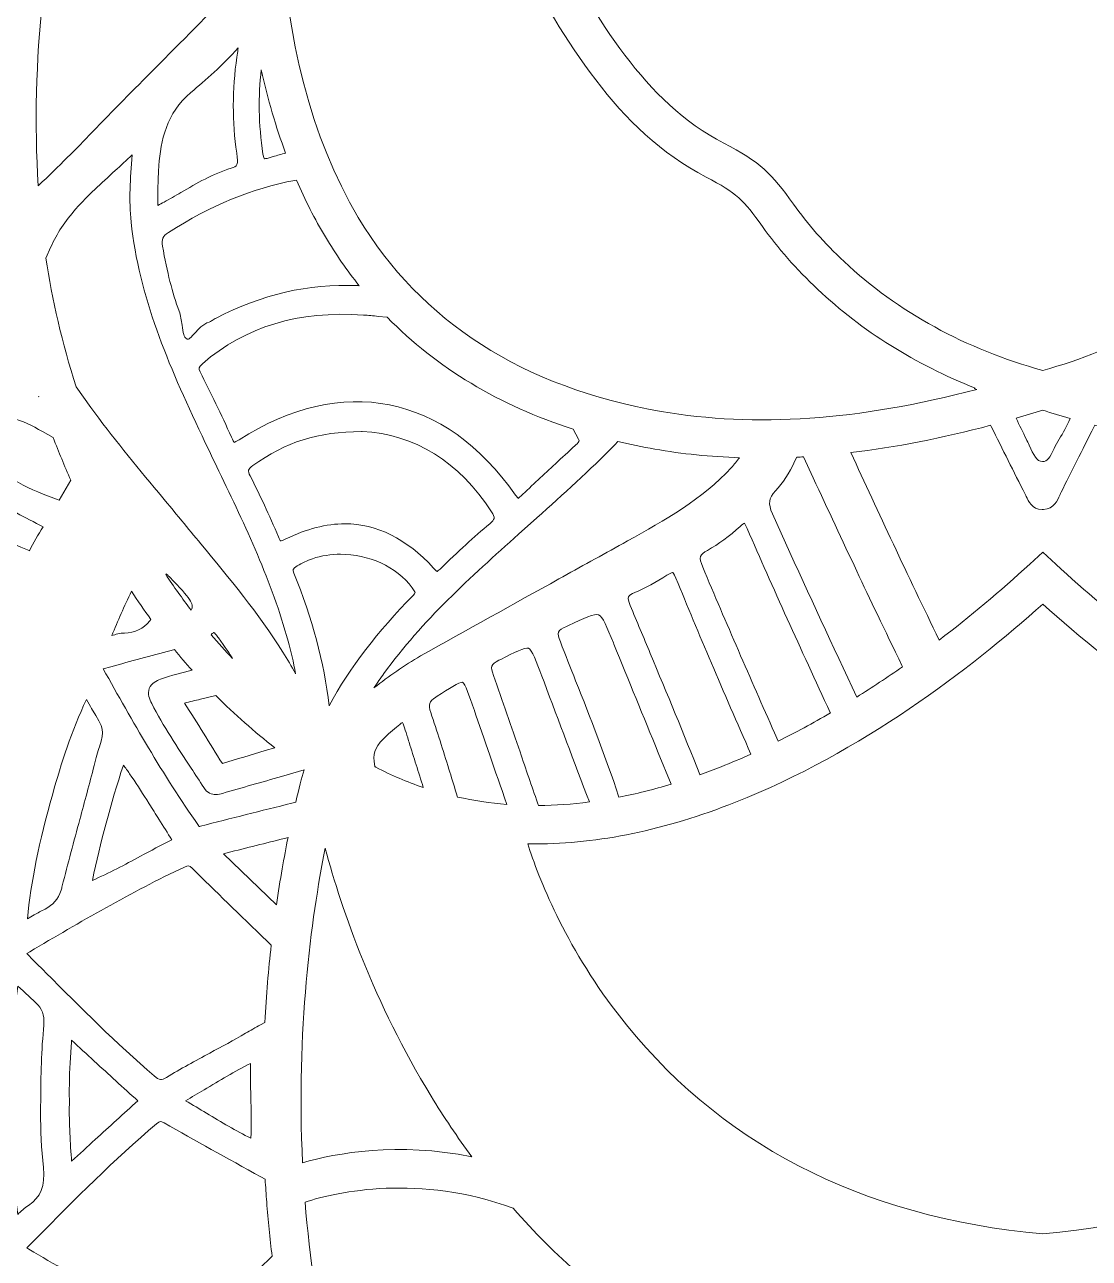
# Model space of a CAD drawing. Extents: x 126 to 8914, y -5970 to -48.
# Drawn here: x 1079 to 1519, y -5467 to -4957 of the extents above; entities that cross this region are included whole.
import ezdxf

# ---------------------------------------------------------------- set-up
doc = ezdxf.new("R2010")
doc.units = 0
doc.header["$MEASUREMENT"] = 0
doc.layers.add('Layer 1', color=7, linetype='Continuous')

# ---------------------------------------------------------------- blocks, each defined once
blk = doc.blocks.new('block 5')
at = {"layer": 'Layer 1', "lineweight": 0}
for points, knots in [([(2818.21, -4035.29), (2764.98, -4085.04), (2703.32, -4112.86), (2639.92, -4115.7), (2556.38, -4119.43), (2474.39, -4091.01), (2412.29, -4065.84), (2390.15, -4056.87), (2367.8, -4047.16), (2346.17, -4037.79), (2337.96, -4034.23), (2329.71, -4030.65), (2321.4, -4027.09), (2370.2, -4027.99), (2425.96, -4026.76), (2512.78, -3944.21), (2568.47, -3891.26), (2641.86, -3817.66), (2625.5, -3731.42), (2622.21, -3714.04), (2610.78, -3672.65), (2559.78, -3632.09), (2565.05, -3641.92), (2601.55, -3712.43), (2569.23, -3767.25), (2553.89, -3793.27), (2526.47, -3811.29), (2469.72, -3823.54), (2455.32, -3826.64), (2439.55, -3829), (2422.5, -3830.6), (2491.63, -3754.35), (2533.44, -3654.19), (2546.8, -3532.56), (2561.6, -3397.97), (2537.78, -3271.79), (2515.19, -3189.65), (2510.53, -3172.76), (2505.39, -3155.8), (2499.9, -3139.21), (2495.8, -3126.87), (2490.71, -3117.41), (2484.71, -3110.84), (2484.71, -3110.84), (2488.77, -3108.46), (2488.77, -3108.46), (2487.91, -3106.99), (2467.22, -3072.31), (2420.27, -3069.9), (2389.9, -3068.35), (2355.8, -3080.81), (2318.9, -3106.96), (2293.41, -3125.04), (2266.47, -3149.76), (2238.33, -3180.89), (2186.61, -3211.53), (2146.15, -3238.95), (2111.02, -3267.11), (2058.71, -3309.06), (2001.06, -3349.19), (1934.05, -3358.54), (1877.14, -3366.49), (1825.98, -3348.74), (1771.81, -3329.95), (1743.84, -3320.25), (1714.92, -3310.21), (1685.21, -3304.09), (1598.29, -3286.15), (1534.59, -3301.57), (1500, -3348.62), (1465.41, -3301.57), (1401.71, -3286.17), (1314.79, -3304.09), (1285.08, -3310.21), (1256.16, -3320.25), (1228.19, -3329.95), (1174.02, -3348.74), (1122.86, -3366.49), (1065.95, -3358.54), (998.94, -3349.19), (941.29, -3309.06), (888.98, -3267.11), (853.85, -3238.95), (813.4, -3211.53), (761.67, -3180.89), (733.53, -3149.76), (706.59, -3125.04), (681.1, -3106.96), (644.2, -3080.81), (610.1, -3068.34), (579.73, -3069.9), (532.78, -3072.31), (512.09, -3106.99), (511.23, -3108.46), (511.23, -3108.46), (515.29, -3110.84), (515.29, -3110.84), (509.29, -3117.41), (504.2, -3126.87), (500.12, -3139.21), (494.6, -3155.81), (489.45, -3172.78), (484.81, -3189.65), (462.22, -3271.79), (438.4, -3397.97), (453.2, -3532.56), (466.56, -3654.19), (508.37, -3754.35), (577.5, -3830.6), (560.45, -3829), (544.68, -3826.64), (530.28, -3823.54), (473.53, -3811.29), (446.11, -3793.27), (430.77, -3767.25), (398.45, -3712.43), (434.95, -3641.92), (440.22, -3632.09), (389.22, -3672.65), (377.79, -3714.04), (374.5, -3731.42), (358.14, -3817.66), (431.53, -3891.26), (487.22, -3944.21), (574.04, -4026.76), (629.8, -4027.99), (678.6, -4027.09), (670.29, -4030.65), (662.04, -4034.23), (653.83, -4037.79), (632.2, -4047.16), (609.85, -4056.87), (587.71, -4065.84), (525.61, -4091.01), (443.59, -4119.44), (360.08, -4115.7), (296.68, -4112.86), (235.02, -4085.04), (181.79, -4035.29), (181.79, -4035.29), (125.56, -3982.7), (125.56, -3982.7), (125.56, -3982.7), (169.91, -4045.63), (169.91, -4045.63), (219.46, -4115.9), (304.09, -4175.64), (385.53, -4197.81), (420.7, -4207.39), (457.65, -4212.84), (496.23, -4214.15), (485.34, -4225.21), (469.98, -4241.91), (452.74, -4264.03), (422.4, -4302.95), (380.42, -4366.57), (352.73, -4448.62), (321.59, -4540.91), (314.53, -4637.18), (331.76, -4734.74), (353.22, -4856.34), (412.66, -4980.18), (508.45, -5102.83), (508.45, -5102.83), (517.04, -5113.81), (517.04, -5113.81), (517.04, -5113.81), (522.08, -5100.8), (522.08, -5100.8), (522.28, -5100.26), (543.72, -5046.12), (606.97, -4986), (618.24, -4975.3), (631.32, -4963.97), (646.37, -4952.46), (644.61, -4982.41), (643.28, -5045.33), (654.68, -5125.3), (663.93, -5190.25), (679.74, -5252.83), (701.65, -5311.3), (729.05, -5384.39), (766.12, -5451.24), (811.85, -5510), (813.74, -5512.77), (839.32, -5550.81), (859.18, -5606.87), (878.01, -5659.98), (895.42, -5740.7), (871.56, -5823.61), (871.56, -5823.61), (865.31, -5845.39), (865.31, -5845.39), (865.31, -5845.39), (883.77, -5832.24), (883.77, -5832.24), (885.33, -5831.13), (922.61, -5804.27), (953.85, -5755.29), (978.49, -5716.64), (1002.96, -5657.53), (992.58, -5583.6), (993.17, -5584.35), (993.72, -5585.04), (994.23, -5585.72), (1015.9, -5614.87), (1039.45, -5642.28), (1064.19, -5667.18), (1108.9, -5712.2), (1155.06, -5746.33), (1201.41, -5768.67), (1255.37, -5794.66), (1309.82, -5804.7), (1363.33, -5798.49), (1378.55, -5829.06), (1404.02, -5852.77), (1428.69, -5875.76), (1454.89, -5900.15), (1479.63, -5923.18), (1492.73, -5953.46), (1492.73, -5953.46), (1500, -5970.23), (1500, -5970.23), (1500, -5970.23), (1507.27, -5953.46), (1507.27, -5953.46), (1520.37, -5923.18), (1545.11, -5900.15), (1571.31, -5875.76), (1595.98, -5852.77), (1621.45, -5829.06), (1636.67, -5798.49), (1690.18, -5804.7), (1744.63, -5794.66), (1798.59, -5768.67), (1844.94, -5746.33), (1891.12, -5712.2), (1935.81, -5667.18), (1960.55, -5642.28), (1984.1, -5614.88), (2005.77, -5585.74), (2006.28, -5585.06), (2006.83, -5584.35), (2007.42, -5583.6), (1997.04, -5657.53), (2021.51, -5716.64), (2046.15, -5755.29), (2077.39, -5804.27), (2114.67, -5831.13), (2116.23, -5832.24), (2116.23, -5832.24), (2134.69, -5845.39), (2134.69, -5845.39), (2134.69, -5845.39), (2128.44, -5823.61), (2128.44, -5823.61), (2104.58, -5740.7), (2121.99, -5659.98), (2140.82, -5606.87), (2160.7, -5550.77), (2186.28, -5512.73), (2188.15, -5510), (2233.88, -5451.24), (2270.95, -5384.39), (2298.34, -5311.3), (2320.26, -5252.83), (2336.07, -5190.25), (2345.32, -5125.3), (2356.72, -5045.33), (2355.39, -4982.41), (2353.63, -4952.46), (2368.68, -4963.97), (2381.76, -4975.3), (2393.03, -4986), (2456.28, -5046.12), (2477.72, -5100.26), (2477.92, -5100.8), (2477.92, -5100.8), (2482.94, -5113.84), (2482.94, -5113.84), (2482.94, -5113.84), (2491.55, -5102.83), (2491.55, -5102.83), (2587.34, -4980.18), (2646.78, -4856.34), (2668.24, -4734.74), (2685.47, -4637.18), (2678.41, -4540.91), (2647.27, -4448.62), (2619.58, -4366.57), (2577.6, -4302.95), (2547.26, -4264.03), (2530.02, -4241.91), (2514.66, -4225.21), (2503.77, -4214.15), (2542.35, -4212.84), (2579.3, -4207.39), (2614.47, -4197.81), (2695.91, -4175.64), (2780.54, -4115.9), (2830.09, -4045.63), (2830.09, -4045.63), (2874.44, -3982.7), (2874.44, -3982.7), (2874.44, -3982.7), (2818.21, -4035.29), (2818.21, -4035.29)], [0, 0, 0, 0, 1, 1, 1, 2, 2, 2, 3, 3, 3, 4, 4, 4, 5, 5, 5, 6, 6, 6, 7, 7, 7, 8, 8, 8, 9, 9, 9, 10, 10, 10, 11, 11, 11, 12, 12, 12, 13, 13, 13, 14, 14, 14, 15, 15, 15, 16, 16, 16, 17, 17, 17, 18, 18, 18, 19, 19, 19, 20, 20, 20, 21, 21, 21, 22, 22, 22, 23, 23, 23, 24, 24, 24, 25, 25, 25, 26, 26, 26, 27, 27, 27, 28, 28, 28, 29, 29, 29, 30, 30, 30, 31, 31, 31, 32, 32, 32, 33, 33, 33, 34, 34, 34, 35, 35, 35, 36, 36, 36, 37, 37, 37, 38, 38, 38, 39, 39, 39, 40, 40, 40, 41, 41, 41, 42, 42, 42, 43, 43, 43, 44, 44, 44, 45, 45, 45, 46, 46, 46, 47, 47, 47, 48, 48, 48, 49, 49, 49, 50, 50, 50, 51, 51, 51, 52, 52, 52, 53, 53, 53, 54, 54, 54, 55, 55, 55, 56, 56, 56, 57, 57, 57, 58, 58, 58, 59, 59, 59, 60, 60, 60, 61, 61, 61, 62, 62, 62, 63, 63, 63, 64, 64, 64, 65, 65, 65, 66, 66, 66, 67, 67, 67, 68, 68, 68, 69, 69, 69, 70, 70, 70, 71, 71, 71, 72, 72, 72, 73, 73, 73, 74, 74, 74, 75, 75, 75, 76, 76, 76, 77, 77, 77, 78, 78, 78, 79, 79, 79, 80, 80, 80, 81, 81, 81, 82, 82, 82, 83, 83, 83, 84, 84, 84, 85, 85, 85, 86, 86, 86, 87, 87, 87, 88, 88, 88, 89, 89, 89, 90, 90, 90, 91, 91, 91, 92, 92, 92, 93, 93, 93, 94, 94, 94, 95, 95, 95, 96, 96, 96, 97, 97, 97, 98, 98, 98, 99, 99, 99, 100, 100, 100, 101, 101, 101, 102, 102, 102, 102]), ([(1346.44, -4233.7), (1389.11, -4276.34), (1402.27, -4331.26), (1385.52, -4396.92), (1371.86, -4450.45), (1344.85, -4501.74), (1318.73, -4551.35), (1279.21, -4626.43), (1238.32, -4704.06), (1240.88, -4793.02), (1242.1, -4835.08), (1256, -4880.15), (1282.22, -4926.93), (1282.22, -4926.93), (1283.2, -4928.68), (1283.2, -4928.68), (1302.08, -4962.42), (1323.5, -5000.65), (1360.81, -5019.94), (1373.33, -5026.42), (1376.39, -5029.58), (1384.03, -5040.35), (1390.38, -5049.29), (1398.1, -5058.06), (1406.97, -5066.42), (1425.25, -5083.64), (1447.43, -5097.51), (1472.08, -5107.27), (1472.08, -5107.27), (1471.59, -5107.4), (1471.59, -5107.4), (1471.59, -5107.4), (1472.79, -5107.78), (1472.79, -5107.78), (1423.84, -5120.68), (1380.93, -5123.64), (1342.21, -5116.9), (1284.97, -5106.93), (1242.8, -5079.9), (1216.86, -5036.59), (1137.12, -4903.39), (1222.47, -4645.3), (1263.49, -4521.26), (1263.49, -4521.26), (1267.4, -4509.44), (1267.4, -4509.44), (1289.59, -4442.11), (1301.67, -4386.68), (1305.41, -4334.95), (1309.08, -4283.89), (1304.36, -4237.56), (1291.05, -4194.9), (1305.15, -4201.69), (1326.84, -4214.15), (1346.44, -4233.7)], [0, 0, 0, 0, 1, 1, 1, 2, 2, 2, 3, 3, 3, 4, 4, 4, 5, 5, 5, 6, 6, 6, 7, 7, 7, 8, 8, 8, 9, 9, 9, 10, 10, 10, 11, 11, 11, 12, 12, 12, 13, 13, 13, 14, 14, 14, 15, 15, 15, 16, 16, 16, 17, 17, 17, 18, 18, 18, 18]), ([(1344.2, -4776.15), (1359.35, -4749.3), (1386.23, -4712.91), (1428.24, -4692.09), (1454.82, -4678.92), (1482.95, -4662.27), (1500.79, -4636.74), (1518.63, -4662.27), (1546.76, -4678.92), (1573.34, -4692.09), (1615.35, -4712.91), (1642.23, -4749.3), (1657.38, -4776.15), (1683.97, -4823.27), (1697.25, -4878.28), (1704.99, -4917.33), (1704.65, -4917.95), (1704.31, -4918.57), (1703.96, -4919.19), (1703.96, -4919.19), (1702.98, -4920.94), (1702.98, -4920.94), (1684.32, -4954.28), (1665.01, -4988.76), (1631.91, -5005.87), (1616.97, -5013.61), (1612.09, -5018.47), (1603.07, -5031.18), (1597.32, -5039.27), (1590.29, -5047.25), (1582.17, -5054.89), (1560.06, -5075.71), (1531.69, -5091.25), (1500, -5099.91), (1468.31, -5091.25), (1439.94, -5075.71), (1417.83, -5054.89), (1409.71, -5047.25), (1402.68, -5039.27), (1396.93, -5031.18), (1387.91, -5018.47), (1383.03, -5013.61), (1368.09, -5005.87), (1334.99, -4988.76), (1315.68, -4954.28), (1297.02, -4920.94), (1297.02, -4920.94), (1296.18, -4919.44), (1296.18, -4919.44), (1303.84, -4880.28), (1317.14, -4824.13), (1344.2, -4776.15)], [0, 0, 0, 0, 1, 1, 1, 2, 2, 2, 3, 3, 3, 4, 4, 4, 5, 5, 5, 6, 6, 6, 7, 7, 7, 8, 8, 8, 9, 9, 9, 10, 10, 10, 11, 11, 11, 12, 12, 12, 13, 13, 13, 14, 14, 14, 15, 15, 15, 16, 16, 16, 17, 17, 17, 17]), ([(1084.5, -5023.49), (1082.83, -4997.75), (1083.62, -4971.91), (1086.28, -4946.1), (1086.28, -4946.1), (1090.96, -4941.74), (1090.96, -4941.74), (1092.62, -4940.19), (1094.3, -4938.64), (1095.96, -4937.07), (1122.43, -4912.03), (1146.3, -4888.26), (1168.88, -4864.49), (1167.69, -4890.04), (1168.21, -4913.87), (1170.44, -4935.9), (1170.44, -4935.9), (1165.68, -4941.06), (1165.68, -4941.06), (1154.93, -4952.67), (1143.58, -4964.06), (1132.59, -4975.08), (1124.09, -4983.63), (1115.29, -4992.46), (1106.82, -5001.34), (1100.32, -5008.15), (1093.16, -5015.24), (1084.5, -5023.49)], [0, 0, 0, 0, 1, 1, 1, 2, 2, 2, 3, 3, 3, 4, 4, 4, 5, 5, 5, 6, 6, 6, 7, 7, 7, 8, 8, 8, 9, 9, 9, 9]), ([(1134.15, -5018.52), (1134.19, -5017.38), (1134.27, -5016.24), (1134.35, -5015.11), (1135.17, -5004.98), (1137.39, -4993.46), (1147.66, -4984.86), (1153.73, -4979.78), (1160.56, -4973.86), (1167.12, -4966.45), (1167.07, -4967.45), (1166.91, -4968.42), (1166.77, -4969.43), (1166.77, -4969.43), (1166.64, -4970.25), (1166.64, -4970.25), (1164.68, -4983.74), (1164.68, -4997.13), (1166.6, -5010.03), (1167.31, -5014.83), (1166.8, -5015.49), (1164.32, -5016.25), (1156.73, -5018.56), (1149.99, -5022.51), (1143.48, -5026.32), (1141.21, -5027.65), (1138.86, -5029.03), (1136.54, -5030.29), (1135.66, -5030.77), (1134.76, -5031.24), (1134, -5031.64), (1133.97, -5030.69), (1133.97, -5029.57), (1133.97, -5028.62), (1133.96, -5025.36), (1133.99, -5021.92), (1134.15, -5018.52)], [0, 0, 0, 0, 1, 1, 1, 2, 2, 2, 3, 3, 3, 4, 4, 4, 5, 5, 5, 6, 6, 6, 7, 7, 7, 8, 8, 8, 9, 9, 9, 10, 10, 10, 11, 11, 11, 12, 12, 12, 12]), ([(1181.63, -5011.47), (1181.63, -5011.47), (1179.59, -5012.07), (1179.59, -5012.07), (1178.91, -5012.26), (1178.48, -5012.31), (1178.25, -5012.31), (1178.07, -5012.31), (1178.01, -5012.3), (1178.01, -5012.3), (1177.98, -5012.26), (1177.63, -5011.9), (1177.41, -5010.37), (1175.6, -4997.94), (1175.4, -4986.48), (1176.74, -4975.56), (1179.45, -4987.71), (1182.79, -4999.19), (1186.79, -5009.97), (1185.07, -5010.46), (1183.34, -5010.97), (1181.63, -5011.47)], [0, 0, 0, 0, 1, 1, 1, 2, 2, 2, 3, 3, 3, 4, 4, 4, 5, 5, 5, 6, 6, 6, 7, 7, 7, 7]), ([(1151.73, -5171.72), (1149.09, -5168.53), (1146.46, -5165.35), (1143.83, -5162.16), (1140.65, -5158.26), (1137.42, -5154.38), (1134.19, -5150.5), (1124.73, -5139.12), (1114.94, -5127.36), (1106.24, -5115.22), (1106.24, -5115.22), (1100.16, -5106.75), (1100.16, -5106.75), (1094.32, -5088.61), (1090.2, -5070.58), (1087.64, -5053.44), (1087.64, -5053.44), (1089.71, -5048.78), (1089.71, -5048.78), (1092.09, -5043.42), (1095.58, -5038.11), (1100.08, -5033.05), (1104.99, -5027.51), (1110.48, -5022.52), (1116.29, -5017.24), (1118.6, -5015.15), (1120.94, -5013.01), (1123.33, -5010.76), (1122.53, -5020.7), (1121.96, -5029.5), (1122.91, -5038.53), (1126.14, -5069.6), (1138.1, -5097), (1152.24, -5127.05), (1154.53, -5131.94), (1156.88, -5136.81), (1159.22, -5141.69), (1170.05, -5164.18), (1181.22, -5187.44), (1187.82, -5211.99), (1188.95, -5216.17), (1190.06, -5220.61), (1190.94, -5225.49), (1189.22, -5222.4), (1187.49, -5219.43), (1185.69, -5216.55), (1175.65, -5200.56), (1163.49, -5185.88), (1151.73, -5171.72)], [0, 0, 0, 0, 1, 1, 1, 2, 2, 2, 3, 3, 3, 4, 4, 4, 5, 5, 5, 6, 6, 6, 7, 7, 7, 8, 8, 8, 9, 9, 9, 10, 10, 10, 11, 11, 11, 12, 12, 12, 13, 13, 13, 14, 14, 14, 15, 15, 15, 16, 16, 16, 16]), ([(1216.24, -5064.82), (1196.37, -5063.98), (1176.77, -5068.51), (1158.03, -5078.27), (1157.49, -5078.56), (1156.99, -5078.89), (1156.48, -5079.22), (1156.02, -5079.52), (1155.53, -5079.86), (1155.23, -5079.94), (1152.52, -5080.76), (1150.72, -5082.83), (1149.14, -5084.64), (1146.78, -5087.34), (1146.51, -5087.22), (1145.89, -5086.92), (1144.72, -5086.35), (1144.37, -5084.29), (1143.96, -5081.22), (1143.71, -5079.27), (1143.44, -5077.26), (1142.74, -5075.38), (1139.94, -5067.86), (1137.77, -5059.33), (1135.92, -5048.5), (1135.41, -5045.59), (1135.93, -5044.37), (1138.37, -5042.82), (1155.94, -5031.59), (1173.02, -5024.55), (1190.59, -5021.3), (1190.59, -5021.3), (1191.26, -5021.18), (1191.26, -5021.18), (1194.85, -5029.47), (1198.84, -5037.32), (1203.27, -5044.72), (1207.55, -5051.84), (1212.22, -5058.57), (1217.27, -5064.88), (1216.92, -5064.87), (1216.59, -5064.83), (1216.24, -5064.82)], [0, 0, 0, 0, 1, 1, 1, 2, 2, 2, 3, 3, 3, 4, 4, 4, 5, 5, 5, 6, 6, 6, 7, 7, 7, 8, 8, 8, 9, 9, 9, 10, 10, 10, 11, 11, 11, 12, 12, 12, 13, 13, 13, 14, 14, 14, 14]), ([(1306.86, -5130.77), (1306.86, -5130.77), (1306.55, -5131.05), (1306.55, -5131.05), (1303.84, -5133.58), (1301.13, -5136.08), (1298.41, -5138.59), (1293.68, -5142.95), (1288.8, -5147.47), (1284.07, -5151.99), (1283.58, -5152.47), (1283.23, -5152.74), (1283.01, -5152.9), (1282.79, -5152.67), (1282.44, -5152.26), (1281.91, -5151.52), (1252.77, -5109.84), (1210.02, -5101.29), (1167.56, -5128.68), (1166.47, -5129.37), (1165.85, -5129.63), (1165.57, -5129.7), (1165.38, -5129.45), (1165.01, -5128.88), (1164.41, -5127.57), (1160.2, -5118.18), (1155.69, -5109.05), (1151.43, -5100.51), (1150.72, -5099.06), (1150.62, -5098.69), (1152.4, -5097.16), (1170.24, -5081.74), (1192.05, -5075.16), (1219.09, -5077.02), (1221.03, -5077.15), (1223.01, -5077.32), (1225.13, -5077.56), (1225.13, -5077.56), (1228.84, -5077.96), (1228.84, -5077.96), (1249.38, -5098.92), (1275.11, -5114.41), (1305.79, -5124.28), (1305.79, -5124.28), (1307.95, -5128.36), (1307.95, -5128.36), (1308.08, -5128.58), (1308.19, -5128.8), (1308.3, -5129.02), (1308.11, -5129.58), (1307.67, -5130.01), (1306.86, -5130.77)], [0, 0, 0, 0, 1, 1, 1, 2, 2, 2, 3, 3, 3, 4, 4, 4, 5, 5, 5, 6, 6, 6, 7, 7, 7, 8, 8, 8, 9, 9, 9, 10, 10, 10, 11, 11, 11, 12, 12, 12, 13, 13, 13, 14, 14, 14, 15, 15, 15, 16, 16, 16, 17, 17, 17, 17]), ([(1084.55, -5110.79), (1084.6, -5110.77), (1084.66, -5110.74), (1084.71, -5110.71), (1084.72, -5110.77), (1084.76, -5110.85), (1084.77, -5110.91), (1084.71, -5110.88), (1084.63, -5110.84), (1084.55, -5110.79)], [0, 0, 0, 0, 1, 1, 1, 2, 2, 2, 3, 3, 3, 3]), ([(1060.03, -5128.15), (1060.03, -5128.15), (1060.36, -5125.37), (1060.36, -5125.37), (1063.53, -5123.21), (1066.76, -5121.13), (1070.08, -5119.08), (1070.08, -5119.08), (1073.55, -5119.75), (1073.55, -5119.75), (1077.9, -5120.59), (1081.91, -5122.83), (1086.17, -5125.22), (1086.17, -5125.22), (1090.68, -5127.76), (1090.68, -5127.76), (1092.92, -5133.68), (1095.33, -5139.53), (1097.9, -5145.3), (1097.9, -5145.3), (1093.11, -5153.67), (1093.11, -5153.67), (1081.02, -5149.22), (1070.38, -5144.68), (1062.61, -5135.61), (1060.58, -5133.25), (1059.73, -5130.75), (1060.03, -5128.15)], [0, 0, 0, 0, 1, 1, 1, 2, 2, 2, 3, 3, 3, 4, 4, 4, 5, 5, 5, 6, 6, 6, 7, 7, 7, 8, 8, 8, 9, 9, 9, 9]), ([(1511.37, -5119.81), (1509.85, -5123.09), (1508.47, -5125.84), (1506.82, -5128.37), (1506.03, -5129.61), (1505.38, -5130.96), (1504.75, -5132.25), (1502.9, -5136.08), (1501.87, -5137.71), (1499.92, -5137.7), (1497.56, -5137.6), (1496.22, -5134.94), (1494.41, -5130.91), (1494, -5130.01), (1493.6, -5129.12), (1493.19, -5128.3), (1491.77, -5125.45), (1490.38, -5122.6), (1489, -5119.72), (1492.64, -5118.67), (1496.3, -5117.56), (1500, -5116.41), (1503.83, -5117.61), (1507.61, -5118.72), (1511.37, -5119.81)], [0, 0, 0, 0, 1, 1, 1, 2, 2, 2, 3, 3, 3, 4, 4, 4, 5, 5, 5, 6, 6, 6, 7, 7, 7, 8, 8, 8, 8]), ([(1211.36, -5163.41), (1207.5, -5163.41), (1203.53, -5163.93), (1199.46, -5164.97), (1195.39, -5166.02), (1191.21, -5167.59), (1186.94, -5169.67), (1185.62, -5170.32), (1185.01, -5170.48), (1184.75, -5170.51), (1184.61, -5170.34), (1184.31, -5169.9), (1183.87, -5168.87), (1179.99, -5159.7), (1176.16, -5151.44), (1172.15, -5143.62), (1171.01, -5141.37), (1171.14, -5140.9), (1173.28, -5139.33), (1186.62, -5129.59), (1200.52, -5125.24), (1218.15, -5125.24), (1218.15, -5125.24), (1218.44, -5125.24), (1218.44, -5125.24), (1240.19, -5126.24), (1258.71, -5137.75), (1271.99, -5158.5), (1273.54, -5160.94), (1273.46, -5161.52), (1271.26, -5163.37), (1264.85, -5168.79), (1258.11, -5174.91), (1250.68, -5182.13), (1250.07, -5182.72), (1249.69, -5182.99), (1249.48, -5183.11), (1249.26, -5182.97), (1248.82, -5182.61), (1248.01, -5181.72), (1236.69, -5169.5), (1224.58, -5163.41), (1211.36, -5163.41)], [0, 0, 0, 0, 1, 1, 1, 2, 2, 2, 3, 3, 3, 4, 4, 4, 5, 5, 5, 6, 6, 6, 7, 7, 7, 8, 8, 8, 9, 9, 9, 10, 10, 10, 11, 11, 11, 12, 12, 12, 13, 13, 13, 14, 14, 14, 14]), ([(1478.73, -5123.2), (1483.38, -5132.54), (1488.05, -5141.88), (1492.75, -5151.2), (1492.91, -5151.49), (1493.03, -5151.8), (1493.18, -5152.12), (1493.95, -5153.89), (1495.54, -5157.52), (1499.76, -5157.52), (1499.94, -5157.52), (1500.11, -5157.52), (1500.28, -5157.5), (1504.72, -5157.2), (1506.19, -5153.66), (1507.08, -5151.53), (1507.25, -5151.12), (1507.41, -5150.71), (1507.61, -5150.31), (1511.82, -5142.02), (1516.3, -5133.16), (1521.26, -5123.21), (1521.26, -5123.21), (1521.54, -5122.64), (1521.54, -5122.64), (1541.71, -5128.03), (1560.94, -5131.81), (1579.35, -5133.98), (1567.94, -5158.96), (1555.97, -5184.33), (1542.8, -5211.5), (1530.06, -5201.84), (1517.51, -5191.36), (1505.37, -5180.15), (1505.37, -5180.15), (1500, -5175.2), (1500, -5175.2), (1500, -5175.2), (1494.63, -5180.15), (1494.63, -5180.15), (1482.48, -5191.36), (1469.92, -5201.86), (1457.18, -5211.53), (1443.96, -5184.22), (1432, -5158.83), (1420.65, -5133.96), (1439.06, -5131.78), (1458.27, -5128.03), (1478.46, -5122.64), (1478.46, -5122.64), (1478.73, -5123.2), (1478.73, -5123.2)], [0, 0, 0, 0, 1, 1, 1, 2, 2, 2, 3, 3, 3, 4, 4, 4, 5, 5, 5, 6, 6, 6, 7, 7, 7, 8, 8, 8, 9, 9, 9, 10, 10, 10, 11, 11, 11, 12, 12, 12, 13, 13, 13, 14, 14, 14, 15, 15, 15, 16, 16, 16, 17, 17, 17, 17]), ([(1371.24, -5140.14), (1359.26, -5153.26), (1343.51, -5162.01), (1328.28, -5170.47), (1328.28, -5170.47), (1326.43, -5171.51), (1326.43, -5171.51), (1317.56, -5176.42), (1308.71, -5181.34), (1299.87, -5186.25), (1281.09, -5196.65), (1261.68, -5207.41), (1242.66, -5218.11), (1235.85, -5221.94), (1229.47, -5226.52), (1223.35, -5231.32), (1224.71, -5229.24), (1226.13, -5227.26), (1227.49, -5225.36), (1243.18, -5203.5), (1263.54, -5185.3), (1283.21, -5167.7), (1283.21, -5167.7), (1290.78, -5160.9), (1290.78, -5160.9), (1301.56, -5151.25), (1312.7, -5141.28), (1322.99, -5130.73), (1322.99, -5130.73), (1324.29, -5129.39), (1324.29, -5129.39), (1329.25, -5130.56), (1334.31, -5131.6), (1339.49, -5132.51), (1350.87, -5134.49), (1362.57, -5135.66), (1374.63, -5136.07), (1373.55, -5137.46), (1372.43, -5138.82), (1371.24, -5140.14)], [0, 0, 0, 0, 1, 1, 1, 2, 2, 2, 3, 3, 3, 4, 4, 4, 5, 5, 5, 6, 6, 6, 7, 7, 7, 8, 8, 8, 9, 9, 9, 10, 10, 10, 11, 11, 11, 12, 12, 12, 13, 13, 13, 13]), ([(1038.2, -5142.81), (1038.2, -5142.81), (1038.01, -5142.54), (1038.01, -5142.54), (1041.49, -5139.52), (1045.1, -5136.57), (1048.84, -5133.71), (1049.44, -5136.08), (1050.41, -5138.52), (1051.82, -5141.1), (1054.51, -5146.04), (1058.7, -5149.92), (1065, -5153.34), (1071.74, -5156.96), (1079.01, -5160.86), (1086.48, -5164.67), (1086.5, -5164.67), (1086.5, -5164.67), (1086.51, -5164.69), (1084.39, -5167.93), (1082.51, -5171.34), (1080.8, -5174.55), (1080.75, -5174.53), (1080.7, -5174.52), (1080.66, -5174.49), (1061.93, -5167.05), (1048.05, -5156.68), (1038.2, -5142.81)], [0, 0, 0, 0, 1, 1, 1, 2, 2, 2, 3, 3, 3, 4, 4, 4, 5, 5, 5, 6, 6, 6, 7, 7, 7, 8, 8, 8, 9, 9, 9, 9]), ([(1423.08, -5182.97), (1428.54, -5194.59), (1434.5, -5207.02), (1441.78, -5222.1), (1441.78, -5222.1), (1442, -5222.58), (1442, -5222.58), (1435.72, -5226.96), (1429.4, -5231.17), (1423.1, -5235.13), (1423.1, -5235.13), (1417.46, -5223.04), (1417.46, -5223.04), (1407.73, -5202.19), (1397.68, -5180.61), (1388.2, -5159.24), (1386.33, -5155), (1386.6, -5152.88), (1389.46, -5149.79), (1392.52, -5146.48), (1395.08, -5142.54), (1397.53, -5137.4), (1397.53, -5137.4), (1398.28, -5135.85), (1398.28, -5135.85), (1399.18, -5135.8), (1400.1, -5135.75), (1401.03, -5135.7), (1401.03, -5135.7), (1405.07, -5144.36), (1405.07, -5144.36), (1411.21, -5157.58), (1417.12, -5170.29), (1423.08, -5182.97)], [0, 0, 0, 0, 1, 1, 1, 2, 2, 2, 3, 3, 3, 4, 4, 4, 5, 5, 5, 6, 6, 6, 7, 7, 7, 8, 8, 8, 9, 9, 9, 10, 10, 10, 11, 11, 11, 11]), ([(1412.07, -5241.45), (1412.07, -5241.45), (1412.18, -5241.7), (1412.18, -5241.7), (1404.94, -5245.91), (1397.72, -5249.85), (1390.57, -5253.4), (1390.57, -5253.4), (1389.05, -5249.95), (1389.05, -5249.95), (1379.17, -5227.5), (1368.98, -5204.31), (1359.35, -5181.33), (1357.58, -5177.07), (1358.15, -5176.21), (1361.36, -5174.41), (1365.88, -5171.86), (1370.42, -5168.52), (1374.88, -5164.48), (1375.72, -5163.72), (1376.26, -5163.33), (1376.59, -5163.14), (1376.83, -5163.49), (1377.21, -5164.15), (1377.76, -5165.42), (1388.34, -5189.75), (1399.88, -5215.33), (1412.07, -5241.45)], [0, 0, 0, 0, 1, 1, 1, 2, 2, 2, 3, 3, 3, 4, 4, 4, 5, 5, 5, 6, 6, 6, 7, 7, 7, 8, 8, 8, 9, 9, 9, 9]), ([(1190.2, -5183.78), (1189.64, -5182.4), (1189.55, -5182.18), (1191.64, -5180.87), (1193.62, -5179.63), (1195.72, -5178.63), (1197.94, -5177.87), (1201.63, -5176.61), (1205.58, -5176.01), (1209.57, -5176.01), (1220.97, -5176.01), (1232.64, -5180.99), (1239.19, -5189.95), (1240.68, -5191.98), (1240.65, -5191.99), (1239.57, -5193.09), (1224.96, -5207.84), (1213.53, -5222.81), (1204.78, -5238.69), (1202.7, -5220.61), (1197.91, -5202.57), (1190.2, -5183.78)], [0, 0, 0, 0, 1, 1, 1, 2, 2, 2, 3, 3, 3, 4, 4, 4, 5, 5, 5, 6, 6, 6, 7, 7, 7, 7]), ([(1147.77, -5199.18), (1144.07, -5194.35), (1140.54, -5189.41), (1137.2, -5184.38), (1137.2, -5184.38), (1137.39, -5184.24), (1137.39, -5184.24), (1137.41, -5184.22), (1137.42, -5184.21), (1137.44, -5184.19), (1137.66, -5184.33), (1138.07, -5184.65), (1138.74, -5185.33), (1138.74, -5185.33), (1138.93, -5185.54), (1138.93, -5185.54), (1147.49, -5194.51), (1148.98, -5196.43), (1147.77, -5199.18)], [0, 0, 0, 0, 1, 1, 1, 2, 2, 2, 3, 3, 3, 4, 4, 4, 5, 5, 5, 6, 6, 6, 6]), ([(1337.68, -5217.16), (1334.9, -5210.5), (1332.11, -5203.83), (1329.36, -5197.17), (1327.9, -5193.67), (1328.36, -5193.1), (1331.3, -5191.82), (1335.58, -5189.95), (1340.03, -5187.58), (1344.55, -5184.73), (1346.33, -5183.62), (1346.93, -5183.57), (1346.93, -5183.54), (1346.94, -5183.56), (1347.48, -5183.89), (1348.3, -5185.92), (1357.58, -5208.77), (1367.73, -5232.58), (1379.3, -5258.7), (1379.3, -5258.7), (1379.3, -5258.72), (1379.3, -5258.72), (1375.18, -5260.57), (1371.08, -5262.34), (1367.03, -5263.94), (1364.05, -5265.11), (1361.09, -5266.22), (1358.15, -5267.26), (1358.15, -5267.26), (1358.1, -5267.17), (1358.1, -5267.17), (1351.57, -5250.39), (1344.51, -5233.5), (1337.68, -5217.16)], [0, 0, 0, 0, 1, 1, 1, 2, 2, 2, 3, 3, 3, 4, 4, 4, 5, 5, 5, 6, 6, 6, 7, 7, 7, 8, 8, 8, 9, 9, 9, 10, 10, 10, 11, 11, 11, 11]), ([(1123, -5191.35), (1125.63, -5195.32), (1128.32, -5199.2), (1131.11, -5202.98), (1131.11, -5202.98), (1130.58, -5203.63), (1130.58, -5203.63), (1127.89, -5206.92), (1124.57, -5208.5), (1120.12, -5208.62), (1118.24, -5208.65), (1116.48, -5209.17), (1114.9, -5209.69), (1117.35, -5203.68), (1120.07, -5197.52), (1123, -5191.35)], [0, 0, 0, 0, 1, 1, 1, 2, 2, 2, 3, 3, 3, 4, 4, 4, 5, 5, 5, 5]), ([(1290.32, -5295.9), (1316.25, -5295.9), (1343.81, -5290.15), (1372.86, -5278.66), (1425.09, -5257.99), (1470.02, -5223.59), (1500, -5196.68), (1529.98, -5223.59), (1574.91, -5257.99), (1627.14, -5278.66), (1657.44, -5290.64), (1686.14, -5296.39), (1713.05, -5295.87), (1710.79, -5302.91), (1707.02, -5313.23), (1701.13, -5325.31), (1695.24, -5337.39), (1687.23, -5351.19), (1676.53, -5365.25), (1635.3, -5419.4), (1575.9, -5450.37), (1500, -5457.32), (1424.37, -5450.4), (1365.12, -5419.61), (1323.9, -5365.8), (1302.27, -5337.61), (1291.52, -5310.08), (1286.96, -5295.87), (1288.07, -5295.88), (1289.2, -5295.9), (1290.32, -5295.9)], [0, 0, 0, 0, 1, 1, 1, 2, 2, 2, 3, 3, 3, 4, 4, 4, 5, 5, 5, 6, 6, 6, 7, 7, 7, 8, 8, 8, 9, 9, 9, 10, 10, 10, 10]), ([(1346.34, -5271.17), (1339, -5273.39), (1331.78, -5275.18), (1324.67, -5276.57), (1324.67, -5276.57), (1324.54, -5276.18), (1324.54, -5276.18), (1319.29, -5260), (1312.93, -5243.92), (1306.78, -5228.36), (1304.66, -5223), (1302.56, -5217.67), (1300.48, -5212.3), (1298.95, -5208.31), (1299.2, -5207.65), (1303.03, -5205.88), (1303.03, -5205.88), (1303.85, -5205.5), (1303.85, -5205.5), (1310.16, -5202.57), (1314.73, -5200.46), (1316.31, -5201.08), (1317.9, -5201.7), (1319.78, -5206.34), (1322.38, -5212.73), (1322.38, -5212.73), (1322.57, -5213.21), (1322.57, -5213.21), (1328.68, -5228.21), (1334.83, -5243.2), (1340.99, -5258.18), (1340.99, -5258.18), (1346.34, -5271.17), (1346.34, -5271.17)], [0, 0, 0, 0, 1, 1, 1, 2, 2, 2, 3, 3, 3, 4, 4, 4, 5, 5, 5, 6, 6, 6, 7, 7, 7, 8, 8, 8, 9, 9, 9, 10, 10, 10, 11, 11, 11, 11]), ([(1155.99, -5209.34), (1155.99, -5209.34), (1156.2, -5209.15), (1156.2, -5209.15), (1156.61, -5208.73), (1156.91, -5208.49), (1157.1, -5208.36), (1157.35, -5208.58), (1157.87, -5209.11), (1158.74, -5210.28), (1158.74, -5210.28), (1158.98, -5210.61), (1158.98, -5210.61), (1161.88, -5214.57), (1163.81, -5217.23), (1164.87, -5219.19), (1161.82, -5215.98), (1158.86, -5212.7), (1155.99, -5209.34)], [0, 0, 0, 0, 1, 1, 1, 2, 2, 2, 3, 3, 3, 4, 4, 4, 5, 5, 5, 6, 6, 6, 6]), ([(1151.54, -5288.57), (1151.32, -5288.63), (1151.18, -5288.65), (1151.08, -5288.67), (1151, -5288.59), (1150.89, -5288.44), (1150.72, -5288.21), (1135.98, -5267.28), (1123.44, -5245.02), (1111.33, -5223.45), (1111.33, -5223.45), (1114.48, -5222.58), (1114.48, -5222.58), (1122.65, -5220.33), (1131.09, -5218.02), (1139.4, -5215.83), (1139.4, -5215.83), (1140.78, -5215.47), (1140.78, -5215.47), (1143.17, -5218.38), (1145.61, -5221.23), (1148.09, -5224.02), (1144.07, -5224.94), (1139.56, -5226.08), (1135.03, -5227.75), (1133.45, -5228.32), (1131.26, -5229.35), (1130.41, -5231.57), (1129.52, -5233.83), (1130.47, -5235.98), (1131.42, -5237.82), (1136.27, -5247.14), (1142.08, -5255.98), (1147.7, -5264.51), (1149.45, -5267.19), (1151.21, -5269.86), (1152.93, -5272.55), (1154.44, -5274.89), (1156.26, -5275.51), (1157.86, -5275.51), (1158.98, -5275.51), (1159.99, -5275.21), (1160.75, -5274.99), (1168.84, -5272.63), (1176.95, -5270.3), (1185.05, -5267.99), (1185.05, -5267.99), (1194.42, -5265.3), (1194.42, -5265.3), (1193.54, -5268.48), (1192.34, -5272.98), (1191.01, -5278.63), (1191.01, -5278.63), (1189.42, -5279.03), (1189.42, -5279.03), (1176.79, -5282.19), (1164.17, -5285.37), (1151.54, -5288.57)], [0, 0, 0, 0, 1, 1, 1, 2, 2, 2, 3, 3, 3, 4, 4, 4, 5, 5, 5, 6, 6, 6, 7, 7, 7, 8, 8, 8, 9, 9, 9, 10, 10, 10, 11, 11, 11, 12, 12, 12, 13, 13, 13, 14, 14, 14, 15, 15, 15, 16, 16, 16, 17, 17, 17, 18, 18, 18, 19, 19, 19, 19]), ([(1272.78, -5226.17), (1271.44, -5222.39), (1271.72, -5221.63), (1275.08, -5219.92), (1275.08, -5219.92), (1275.88, -5219.51), (1275.88, -5219.51), (1281.28, -5216.75), (1285.94, -5214.36), (1287.28, -5214.9), (1288.66, -5215.44), (1290.57, -5220.55), (1292.81, -5226.47), (1292.81, -5226.47), (1293.71, -5228.88), (1293.71, -5228.88), (1299.82, -5245.17), (1306.15, -5262.01), (1312.47, -5278.55), (1305.31, -5279.48), (1298.3, -5279.98), (1291.41, -5280.01), (1291.41, -5280.01), (1291.03, -5278.95), (1291.03, -5278.95), (1288.58, -5271.92), (1286.17, -5264.87), (1283.77, -5257.83), (1280.22, -5247.43), (1276.53, -5236.7), (1272.78, -5226.17)], [0, 0, 0, 0, 1, 1, 1, 2, 2, 2, 3, 3, 3, 4, 4, 4, 5, 5, 5, 6, 6, 6, 7, 7, 7, 8, 8, 8, 9, 9, 9, 10, 10, 10, 10]), ([(1257.38, -5274.69), (1256.35, -5271.44), (1255.34, -5268.18), (1254.34, -5264.94), (1251.95, -5257.24), (1249.48, -5249.28), (1246.87, -5241.51), (1245.71, -5238.11), (1246.08, -5237.05), (1249.01, -5235.15), (1249.01, -5235.15), (1249.56, -5234.77), (1249.56, -5234.77), (1254.1, -5231.81), (1258.8, -5228.77), (1259.96, -5229), (1261.05, -5229.53), (1262.87, -5234.86), (1264.64, -5240.01), (1264.64, -5240.01), (1264.76, -5240.32), (1264.76, -5240.32), (1269.05, -5252.83), (1273.3, -5265.11), (1278.34, -5279.55), (1271.39, -5279.01), (1264.6, -5277.98), (1257.95, -5276.49), (1257.95, -5276.49), (1257.38, -5274.69), (1257.38, -5274.69)], [0, 0, 0, 0, 1, 1, 1, 2, 2, 2, 3, 3, 3, 4, 4, 4, 5, 5, 5, 6, 6, 6, 7, 7, 7, 8, 8, 8, 9, 9, 9, 10, 10, 10, 10]), ([(1109.77, -5255.66), (1109.17, -5257.7), (1108.42, -5260.24), (1107.58, -5263.51), (1105.67, -5270.94), (1103.64, -5278.47), (1101.66, -5285.75), (1099.23, -5294.76), (1096.71, -5304.08), (1094.41, -5313.3), (1094.25, -5313.9), (1094.1, -5314.47), (1093.91, -5315.01), (1092.66, -5318.79), (1090.61, -5321.18), (1087.31, -5322.84), (1085.74, -5323.62), (1084.25, -5324.47), (1082.81, -5325.3), (1081.88, -5325.83), (1080.94, -5326.37), (1079.99, -5326.88), (1081.45, -5311.63), (1084.77, -5295.2), (1090.44, -5275.23), (1094.02, -5262.56), (1098.2, -5249.09), (1104.39, -5236.16), (1105.19, -5237.52), (1105.92, -5238.74), (1106.57, -5239.83), (1111.84, -5248.63), (1111.84, -5248.63), (1109.77, -5255.66)], [0, 0, 0, 0, 1, 1, 1, 2, 2, 2, 3, 3, 3, 4, 4, 4, 5, 5, 5, 6, 6, 6, 7, 7, 7, 8, 8, 8, 9, 9, 9, 10, 10, 10, 11, 11, 11, 11]), ([(1144.99, -5237.58), (1147.19, -5237.06), (1149.39, -5236.54), (1151.59, -5236.02), (1151.59, -5236.02), (1157.95, -5234.5), (1157.95, -5234.5), (1165.71, -5242.3), (1173.86, -5249.52), (1182.35, -5256.07), (1182.35, -5256.07), (1178.31, -5257.29), (1178.31, -5257.29), (1172.52, -5259.02), (1166.53, -5260.81), (1160.64, -5262.66), (1160.64, -5262.64), (1160.64, -5262.64), (1160.64, -5262.64), (1155.4, -5254.2), (1150.28, -5245.93), (1144.99, -5237.58)], [0, 0, 0, 0, 1, 1, 1, 2, 2, 2, 3, 3, 3, 4, 4, 4, 5, 5, 5, 6, 6, 6, 7, 7, 7, 7]), ([(1243.75, -5272.54), (1237.05, -5270.27), (1230.53, -5267.49), (1224.18, -5264.19), (1224.03, -5264.11), (1223.88, -5264.02), (1223.73, -5263.94), (1223.73, -5263.94), (1223.39, -5261.6), (1223.39, -5261.6), (1222.87, -5257.91), (1224.37, -5254.87), (1228.6, -5251.12), (1228.6, -5251.12), (1229.42, -5250.39), (1229.42, -5250.39), (1231.62, -5248.44), (1233.86, -5246.43), (1235.11, -5245.63), (1235.8, -5247.03), (1236.75, -5250.15), (1237.69, -5253.18), (1237.69, -5253.18), (1237.89, -5253.84), (1237.89, -5253.84), (1239.81, -5260.05), (1241.77, -5266.27), (1243.75, -5272.54)], [0, 0, 0, 0, 1, 1, 1, 2, 2, 2, 3, 3, 3, 4, 4, 4, 5, 5, 5, 6, 6, 6, 7, 7, 7, 8, 8, 8, 9, 9, 9, 9]), ([(1126.71, -5301.03), (1120.29, -5304.48), (1113.68, -5308.04), (1106.92, -5310.99), (1110.12, -5295.44), (1114.41, -5279.42), (1119.68, -5263.26), (1120.58, -5264.46), (1121.45, -5265.65), (1122.29, -5266.85), (1124.81, -5270.46), (1127.09, -5274.1), (1129.33, -5277.66), (1129.33, -5277.66), (1130.36, -5279.29), (1130.36, -5279.29), (1131.71, -5281.43), (1133.05, -5283.57), (1134.4, -5285.71), (1136.17, -5288.54), (1137.96, -5291.39), (1139.75, -5294.21), (1135.32, -5296.39), (1130.95, -5298.75), (1126.71, -5301.03)], [0, 0, 0, 0, 1, 1, 1, 2, 2, 2, 3, 3, 3, 4, 4, 4, 5, 5, 5, 6, 6, 6, 7, 7, 7, 8, 8, 8, 8]), ([(1161.15, -5299.94), (1161.15, -5299.94), (1164.16, -5299.19), (1164.16, -5299.19), (1172.28, -5297.15), (1180.07, -5295.2), (1187.81, -5293.26), (1186.18, -5301.3), (1184.52, -5310.62), (1183.01, -5321.09), (1183.01, -5321.09), (1161.15, -5299.94), (1161.15, -5299.94)], [0, 0, 0, 0, 1, 1, 1, 2, 2, 2, 3, 3, 3, 4, 4, 4, 4]), ([(1203.16, -5297.67), (1206.68, -5310.73), (1211.73, -5326.7), (1218.85, -5344.26), (1225.96, -5361.8), (1235.14, -5380.92), (1246.95, -5400.26), (1252.28, -5409), (1257.92, -5417.36), (1263.84, -5425.39), (1233.32, -5419.2), (1207.86, -5423.84), (1193.82, -5427.84), (1191.13, -5373.05), (1197.42, -5326.82), (1203.16, -5297.67)], [0, 0, 0, 0, 1, 1, 1, 2, 2, 2, 3, 3, 3, 4, 4, 4, 5, 5, 5, 5]), ([(1179.12, -5336.15), (1179.12, -5336.15), (1180.86, -5337.86), (1180.86, -5337.86), (1179.75, -5347.76), (1178.82, -5358.43), (1178.18, -5369.78), (1178.18, -5369.78), (1176.44, -5370.74), (1176.44, -5370.74), (1174.35, -5371.91), (1172.26, -5373.09), (1170.2, -5374.29), (1165.36, -5377.11), (1160.33, -5379.81), (1155.47, -5382.44), (1149.53, -5385.64), (1143.39, -5388.95), (1137.49, -5392.51), (1135.3, -5393.82), (1134.65, -5393.74), (1132.48, -5391.89), (1116.76, -5378.5), (1101.93, -5363.6), (1087.61, -5349.2), (1084.96, -5346.56), (1082.33, -5343.91), (1079.71, -5341.28), (1079.71, -5341.28), (1081.02, -5340.51), (1081.02, -5340.51), (1101.63, -5328.35), (1122.92, -5315.8), (1144.93, -5305.48), (1146.63, -5304.69), (1146.87, -5304.72), (1148.09, -5305.92), (1157.84, -5315.5), (1167.55, -5324.93), (1179.12, -5336.15)], [0, 0, 0, 0, 1, 1, 1, 2, 2, 2, 3, 3, 3, 4, 4, 4, 5, 5, 5, 6, 6, 6, 7, 7, 7, 8, 8, 8, 9, 9, 9, 10, 10, 10, 11, 11, 11, 12, 12, 12, 13, 13, 13, 13]), ([(1076.02, -5354.8), (1079.03, -5357.46), (1081.88, -5359.96), (1084.46, -5362.65), (1086.5, -5364.78), (1087.16, -5367.77), (1086.67, -5372.64), (1085.58, -5383.25), (1085.53, -5393.98), (1085.47, -5404.35), (1085.47, -5404.35), (1085.45, -5406.87), (1085.45, -5406.87), (1085.41, -5414.37), (1085.79, -5422.08), (1086.58, -5429.8), (1087.38, -5437.54), (1085.6, -5442.1), (1080.4, -5445.52), (1078.77, -5446.6), (1077.35, -5447.88), (1075.97, -5449.26), (1071.6, -5417.49), (1071.62, -5386.46), (1076.02, -5354.8)], [0, 0, 0, 0, 1, 1, 1, 2, 2, 2, 3, 3, 3, 4, 4, 4, 5, 5, 5, 6, 6, 6, 7, 7, 7, 8, 8, 8, 8]), ([(1097.8, -5384.37), (1097.91, -5382.42), (1098.04, -5380.49), (1098.16, -5378.58), (1098.16, -5378.58), (1098.24, -5377.17), (1098.24, -5377.17), (1101.38, -5380.03), (1104.51, -5382.92), (1107.65, -5385.78), (1113.52, -5391.18), (1119.6, -5396.75), (1125.64, -5402.2), (1119.76, -5407.5), (1113.82, -5412.94), (1108.07, -5418.22), (1104.8, -5421.22), (1101.52, -5424.22), (1098.24, -5427.21), (1098.24, -5427.21), (1098.16, -5426.02), (1098.16, -5426.02), (1097.66, -5418.15), (1097.14, -5410.03), (1097.37, -5402.09), (1097.37, -5402.09), (1097.37, -5401.91), (1097.37, -5401.91), (1097.21, -5396.1), (1097.45, -5390.2), (1097.8, -5384.37)], [0, 0, 0, 0, 1, 1, 1, 2, 2, 2, 3, 3, 3, 4, 4, 4, 5, 5, 5, 6, 6, 6, 7, 7, 7, 8, 8, 8, 9, 9, 9, 10, 10, 10, 10]), ([(1172.41, -5400.42), (1172.53, -5406.09), (1172.67, -5411.92), (1172.42, -5417.73), (1166.2, -5414.59), (1160.26, -5411.05), (1154.06, -5407.33), (1151.24, -5405.63), (1148.36, -5403.91), (1145.42, -5402.2), (1148, -5400.68), (1150.54, -5399.16), (1153.05, -5397.67), (1159.54, -5393.81), (1165.74, -5390.12), (1172.26, -5386.73), (1172.18, -5391.35), (1172.29, -5395.94), (1172.41, -5400.42)], [0, 0, 0, 0, 1, 1, 1, 2, 2, 2, 3, 3, 3, 4, 4, 4, 5, 5, 5, 6, 6, 6, 6]), ([(1080.63, -5463.66), (1080.63, -5463.66), (1079.72, -5463.12), (1079.72, -5463.12), (1079.72, -5463.12), (1083.63, -5459.17), (1083.63, -5459.17), (1099.51, -5443.15), (1115.91, -5426.57), (1133.39, -5411.77), (1134.87, -5410.52), (1135.08, -5410.57), (1136.52, -5411.38), (1149.47, -5418.69), (1162.34, -5425.83), (1176.6, -5433.73), (1176.6, -5433.73), (1178.34, -5434.69), (1178.34, -5434.69), (1178.53, -5437.81), (1178.74, -5440.96), (1178.99, -5444.13), (1179.58, -5451.65), (1180.32, -5459.1), (1181.21, -5466.53), (1181.21, -5466.53), (1179.53, -5468.14), (1179.53, -5468.14), (1168.94, -5478.32), (1158.57, -5488.29), (1148.15, -5498.44), (1146.87, -5499.71), (1146.67, -5499.74), (1144.99, -5498.95), (1122.84, -5488.55), (1101.38, -5475.9), (1080.63, -5463.66)], [0, 0, 0, 0, 1, 1, 1, 2, 2, 2, 3, 3, 3, 4, 4, 4, 5, 5, 5, 6, 6, 6, 7, 7, 7, 8, 8, 8, 9, 9, 9, 10, 10, 10, 11, 11, 11, 12, 12, 12, 12]), ([(1280.95, -5446.68), (1298.31, -5466.46), (1317.67, -5483.54), (1338.92, -5497.71), (1346.15, -5502.54), (1353.61, -5506.97), (1361.27, -5511.12), (1318.91, -5502.07), (1282.64, -5503.28), (1256.98, -5506.8), (1234.58, -5509.85), (1217.35, -5514.9), (1206.58, -5518.7), (1200.28, -5492.03), (1196.69, -5466.86), (1194.87, -5444.1), (1208.35, -5439.85), (1242.1, -5432.34), (1280.95, -5446.68)], [0, 0, 0, 0, 1, 1, 1, 2, 2, 2, 3, 3, 3, 4, 4, 4, 5, 5, 5, 6, 6, 6, 6])]:
    blk.add_open_spline(points, degree=3, knots=knots, dxfattribs=at)

msp = doc.modelspace()

# ---------------------------------------------------------------- block references
at = {"layer": 'Layer 1'}
msp.add_blockref('block 5', (0, 0), dxfattribs=at)

doc.saveas('drawing.dxf')
